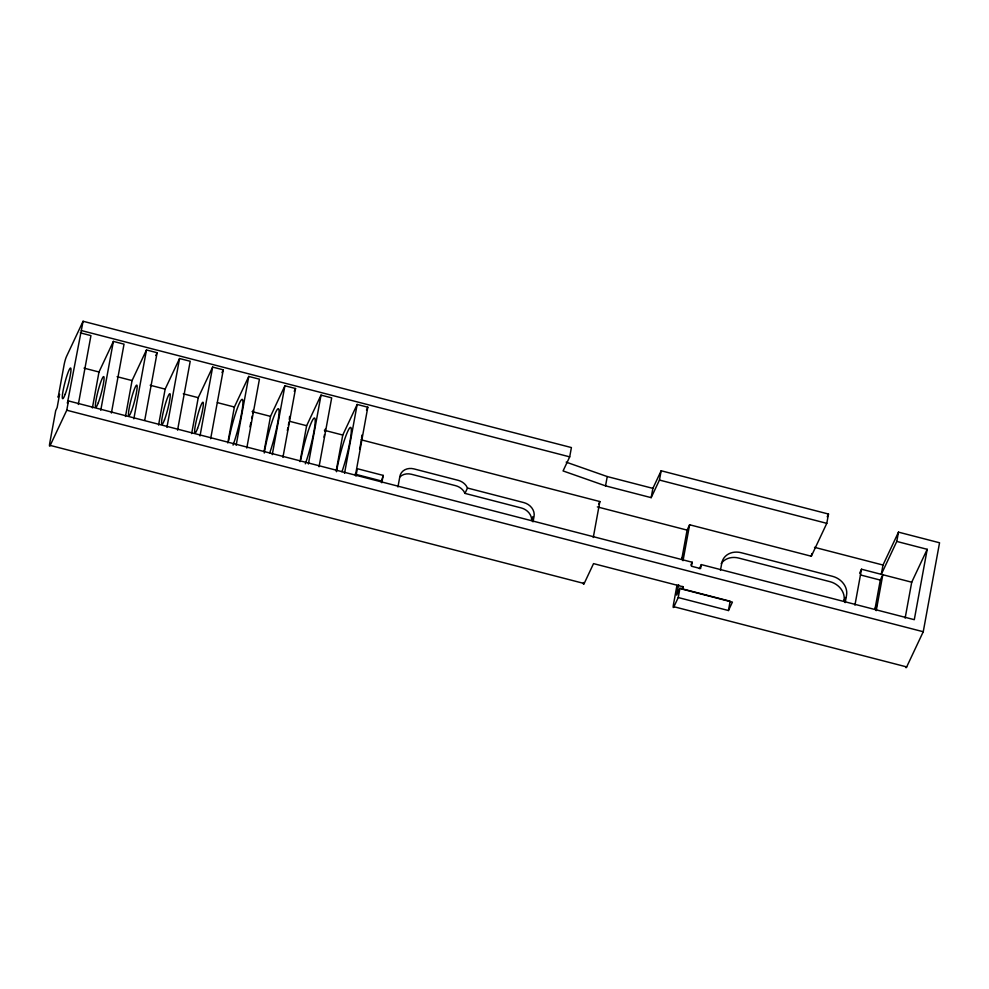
<?xml version="1.0" encoding="UTF-8"?>
<svg xmlns="http://www.w3.org/2000/svg" width="989" height="989" viewBox="0 0 989 989"><rect width="100%" height="100%" fill="white"/><g stroke="black" fill="none" stroke-linecap="round" stroke-linejoin="round"><path stroke-width="1.48" d="M682.484 560.034L683.3 555.608L681.866 558.661L687.095 530.116L689.617 524.763L811.314 556.238L826.792 523.342L828.498 514.045L661.159 470.764L659.453 480.061L651.17 497.652L605.54 485.859L563.062 470.937L569.701 456.856L571.407 447.56L83.076 321.264L67.388 403.228L68.476 400.928L692.189 562.247L691.459 566.227L700.595 568.588L701.325 564.608L914.293 619.683L927.2 549.315L896.776 541.44L881.298 574.337L861.518 569.219L859.626 573.237M881.298 574.337L882.992 565.04L898.482 532.144L939.55 542.776L923.244 631.736L906.678 666.92L673.929 606.727L678.244 597.541L728.448 610.534L732.416 602.116L682.212 589.135L683.288 586.836L593.536 563.619L584.178 583.51L50.204 445.409L66.77 410.225L68.476 400.928M78.316 404.476L90.939 335.605L80.294 332.848M92.397 407.938L98.987 372L113.376 341.403L124.033 344.16L111.398 413.043M100.754 410.287L113.376 341.403M125.479 416.493L132.069 380.567L146.471 349.97L157.115 352.714L144.765 420.102M133.836 418.842L146.471 349.97M158.574 425.06L165.151 389.122L179.553 358.525L190.209 361.269L177.575 430.153M166.931 427.396L179.553 358.525M191.656 433.615L198.245 397.677L212.647 367.08L223.291 369.837L210.669 438.708M200.013 435.951L212.647 367.08M227.791 442.961L234.381 407.023L248.771 376.426L259.427 379.183L246.793 448.054M236.148 445.297L248.771 376.426M264.187 450.799L270.504 416.369L284.906 385.772L295.55 388.516L282.928 457.4M272.272 454.643L284.906 385.772M300.05 461.64L306.639 425.715L321.029 395.118L331.686 397.862L319.051 466.746M308.407 463.989L321.029 395.118M336.173 470.987L342.763 435.049L357.165 404.452L367.809 407.208L355.422 475.437M344.543 473.335L357.165 404.452M355.953 476.092L357.313 468.712L383.176 475.4L381.816 482.78M381.284 482.125L383.176 475.4M397.937 486.971L399.877 476.389A12.659 10.694 25.2 0 1 413.995 468.91L458.117 480.32A12.659 10.694 25.2 0 1 466.153 485.661L467.5 488.034L523.824 502.597A12.659 10.694 25.2 0 1 534.048 516.369L533.046 521.833M532.465 521.401L533.022 516.74L531.587 519.794L531.612 518.866A12.659 10.694 25.2 0 0 521.302 507.963L464.978 493.387L463.631 491.014A12.659 10.694 25.2 0 0 455.595 485.673L411.473 474.275A12.659 10.694 25.2 0 0 399.964 476.859M593.276 537.484L599.853 501.547L360.886 439.734M605.54 485.859L607.246 476.562L566.19 462.147M651.17 497.652L652.876 488.368L661.159 470.764M676.983 585.253L673.46 604.477A6.33 0.742 -75.5 0 0 673.929 606.727M678.639 584.66L676.711 595.131L679.95 588.245L730.154 601.238L728.448 610.534M683.028 560.701L689.617 524.763M678.244 597.541L679.95 588.245M682.212 589.135L682.694 586.477M720.449 570.369L721.809 562.988A17.406 14.711 25.2 0 1 741.218 552.715L832.491 576.315A17.406 14.711 25.2 0 1 846.547 595.254L845.199 602.622M811.314 556.238L811.808 553.58M844.655 601.967L845.471 597.541L844.025 600.607A17.406 14.711 25.2 0 0 829.969 581.668L738.696 558.068A17.406 14.711 25.2 0 0 721.204 563.606M854.929 605.157L861.518 569.219M927.2 549.315L911.722 582.2L882.818 574.733L880.297 580.086L875.067 608.631L876.501 605.577L875.685 610.003M876.229 610.67L882.818 574.733M896.776 541.44L898.482 532.144M905.133 618.137L911.722 582.2M83.076 321.264L66.523 356.448A6.33 0.742 -75.5 0 0 64.1 364.817L58.141 397.355L59.575 394.29L57.152 407.567L55.705 410.633L49.747 443.159A6.33 0.742 -75.5 0 0 50.204 445.409M155.805 355.496L157.115 352.714M221.981 372.618L223.291 369.837M294.24 391.298L295.55 388.516M366.499 409.99L367.809 407.208M464.978 493.387L467.5 488.034M598.605 504.229L599.853 501.547M690.878 565.028L692.189 562.247M699.408 568.663L701.325 564.608M827.212 516.79L828.498 514.045M81.37 330.549L569.701 456.856M659.453 480.061L826.792 523.342M607.246 476.562L652.876 488.368M814.503 547.325L882.992 565.04M84.028 368.131L98.987 372M117.11 376.698L132.069 380.567M150.192 385.253L165.151 389.122M183.286 393.807L198.245 397.677M217.382 402.622L234.381 407.023M252.096 411.609L270.504 416.369M289.653 421.314L306.639 425.715M324.367 430.289L342.763 435.049M597.344 506.9L687.095 530.116M860.418 574.943L880.297 580.086M354.989 474.127L381.841 481.074M66.77 410.225L923.244 631.736M253.159 410.175A28.483 3.326 -75.5 0 1 252.764 412.895M252.257 415.899A28.483 3.326 -75.5 0 1 251.762 418.471M250.897 422.55A28.483 3.326 -75.5 0 1 249.908 426.815M300.903 459.366A28.483 3.326 -75.5 0 1 311.028 423.341A28.483 3.326 -75.5 0 1 314.663 426.988A28.483 3.326 -75.5 0 1 305.317 463.816M228.644 440.674A28.483 3.326 -75.5 0 1 238.769 404.649A28.483 3.326 -75.5 0 1 242.392 408.296A28.483 3.326 -75.5 0 1 233.058 445.124M906.678 666.92A6.33 0.742 -75.5 0 1 905.924 666.92M584.178 583.51A6.33 0.742 -75.5 0 1 583.51 582.533M264.261 453.024A28.483 3.326 -75.5 0 1 274.126 415.899A28.483 3.326 -75.5 0 1 278.75 415.936A28.483 3.326 -75.5 0 1 269.688 453.061M289.629 416.431A28.483 3.326 -75.5 0 1 289.295 419.521M288.899 422.241A28.483 3.326 -75.5 0 1 288.38 425.245M287.886 427.804A28.483 3.326 -75.5 0 1 287.329 430.512M336.52 471.716A28.483 3.326 -75.5 0 1 346.385 434.591A28.483 3.326 -75.5 0 1 351.008 434.628A28.483 3.326 -75.5 0 1 341.947 471.753M361.887 435.111A28.483 3.326 -75.5 0 1 361.554 438.214M361.158 440.921A28.483 3.326 -75.5 0 1 359.588 449.204M325.43 428.867A28.483 3.326 -75.5 0 1 325.022 431.587M324.516 434.579A28.483 3.326 -75.5 0 1 324.021 437.15M197.577 428.41A15.824 1.842 -75.5 0 0 203.264 402.77A15.824 1.842 -75.5 0 0 196.143 421.512A15.824 1.842 -75.5 0 0 197.577 428.41M131.401 411.3A15.824 1.842 -75.5 0 0 137.088 385.648A15.824 1.842 -75.5 0 0 129.967 404.402A15.824 1.842 -75.5 0 0 131.401 411.3M65.225 394.178A15.824 1.842 -75.5 0 0 70.911 368.538A15.824 1.842 -75.5 0 0 63.791 387.292A15.824 1.842 -75.5 0 0 65.225 394.178M98.307 402.733A15.824 1.842 -75.5 0 0 103.993 377.093A15.824 1.842 -75.5 0 0 96.885 395.847A15.824 1.842 -75.5 0 0 98.307 402.733M164.483 419.855A15.824 1.842 -75.5 0 0 170.17 394.215A15.824 1.842 -75.5 0 0 163.061 412.957A15.824 1.842 -75.5 0 0 164.483 419.855"/></g></svg>
